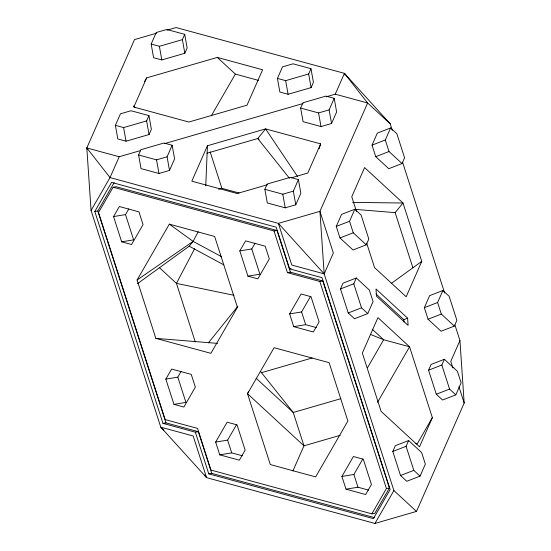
<?xml version="1.0" encoding="UTF-8"?>
<svg xmlns="http://www.w3.org/2000/svg" width="551" height="551" viewBox="0 0 551 551"><rect width="100%" height="100%" fill="white"/><g stroke="black" fill="none" stroke-linecap="round" stroke-linejoin="round"><path stroke-width="0.83" d="M205.778 185.804L207.424 145.746L265.589 128.9L320.634 143.873L319.174 148.756M454.94 325L459.94 340.539L464.176 403.057L416.487 511.418L374.935 523.45L206.577 477.655L160.789 427.177L91.06 210.461L86.824 147.944L134.513 39.582L156.512 33.212M115.393 125.339L120.476 113.795L131.021 110.744L148.949 115.62L151.38 129.251L149.052 134.534L126.041 141.201L117.824 138.962L115.393 125.339L123.61 127.57L146.621 120.91L148.949 115.62M151.16 44.066L156.243 32.523L166.788 29.472L184.716 34.348L187.147 47.978L184.826 53.268L161.815 59.928L153.598 57.697L151.16 44.066L159.384 46.298L182.388 39.638L184.716 34.348M146.662 77.884L133.817 107.059L188.862 122.033L247.027 105.186L262.62 69.757L217.294 57.428L146.662 77.884L144.555 81.541M140.643 150.54L119.202 156.753L110.028 177.587L91.06 210.461M138.597 154.983L140.925 149.693L163.936 143.026L172.153 145.264L174.584 158.895L169.508 170.431L158.964 173.489L141.028 168.613L138.597 154.983L156.532 159.859L167.077 156.808L172.153 145.264M207.424 145.746L191.831 181.176L237.157 193.504L267.545 184.702M277.435 78.407L282.511 66.871L293.056 63.813L310.984 68.689L313.423 82.319L311.095 87.609L288.083 94.276L279.867 92.038L277.435 78.407L285.652 80.646L308.656 73.979L310.984 68.689M264.866 189.324L267.194 184.034L290.205 177.374L298.422 179.605L300.86 193.236L295.777 204.779L285.232 207.83L267.304 202.954L264.866 189.324L282.801 194.2L293.346 191.149L298.422 179.605M300.639 108.058L302.967 102.768L325.978 96.101L334.195 98.34L336.627 111.963L331.544 123.507L320.999 126.558L303.071 121.681L300.639 108.058L318.568 112.934L329.112 109.876L334.195 98.34M326.178 96.811L335.249 94.18L344.423 73.345L176.065 27.55L167.105 30.147M320.634 143.873L307.795 173.048L291.369 177.801M248.522 391.451L247.523 393.724L270.314 464.569L315.64 476.897L347.888 421.019L329.112 362.675L274.074 347.702L247.523 393.724L303.973 445.814L340.325 435.283M336.262 226.42L341.558 214.394L354.83 209.235L361.084 215.007L368.819 239.051L366.277 244.823L353.005 249.975L339.981 237.956L336.262 226.42L349.541 221.261L354.83 209.235M372.035 145.147L377.325 133.122L390.597 127.963L396.851 133.735L404.586 157.779L402.044 163.551L388.772 168.709L375.748 156.684L372.035 145.147L385.307 139.988L390.597 127.963M416.487 511.418L393.903 490.583L324.174 273.861L333.348 253.026L319.938 211.35L367.627 102.989L344.423 73.345L344.947 74.977M340.504 288.931L343.039 283.159L356.318 278L369.342 290.026L373.055 301.562L367.765 313.588L354.493 318.747L348.239 312.975L340.504 288.931L353.776 283.772L356.318 278M292.884 471.009L303.973 445.814L293.242 412.472L260.499 371.422M424.332 307.685L429.622 295.66L442.894 290.501L449.148 296.273L456.882 320.317L454.341 326.089L441.069 331.247L428.044 319.222L424.332 307.685L437.604 302.527L442.894 290.501M392.801 451.469L395.342 445.697L408.615 440.538L421.639 452.564L425.351 464.1L420.062 476.126L406.79 481.285L400.536 475.513L392.801 451.469L406.073 446.31L408.615 440.538M428.568 370.196L431.109 364.425L444.382 359.273L457.406 371.291L461.118 382.828L455.829 394.853L442.556 400.012L436.302 394.24L428.568 370.196L441.84 365.037L444.382 359.273M459.94 340.539L450.766 361.38L452.874 367.916M432.356 417.644L419.518 446.82L381.127 411.397L362.351 353.046L377.945 317.624L409.558 346.793L432.356 417.644L417.183 443.941L415.537 443.493M137.509 283.648L189.2 246.194L193.119 241.379L198.167 231.751M194.613 248.715L176.444 283.386L195.309 342.026M94.8 211.474L111.578 182.402L276.196 227.177L289.606 268.854L321.984 277.663L390.163 489.563L373.385 518.636L208.767 473.86L195.357 432.184L162.979 423.382L94.8 211.474L97.796 210.985L114.14 182.656M113.127 187.216L98.539 212.493L165.169 419.587L197.547 428.389L210.957 470.065L371.842 513.828L374.832 513.332L389.419 488.055L322.79 280.962L290.411 272.16L287.415 272.649L274.005 230.972L113.127 187.216L116.116 186.72L277.001 230.483L290.411 272.16M113.54 216.571L119.34 206.522L138.948 211.859L143.053 224.601L131.558 244.513L121.661 241.82L113.54 216.571L125.511 214.608L128.824 208.863M211.281 115.82L235.36 74.103L258.433 80.377M137.075 280.018L169.322 224.14L214.649 236.469L237.447 307.32L210.888 353.336L155.85 338.362L137.075 280.018L193.119 241.379L221.716 256.8M165.837 379.109L171.636 369.06L191.245 374.391L195.35 387.139L183.855 407.051L173.958 404.358L165.837 379.109L177.808 377.146L181.121 371.402M239.809 250.919L245.608 240.863L265.217 246.201L269.322 258.942L257.834 278.854L247.929 276.161L239.809 250.919L251.779 248.949L255.092 243.211M215.648 442.095L227.136 422.183L237.033 424.876L245.161 450.119L239.354 460.175L219.746 454.837L215.648 442.095L227.611 440.132L236.551 424.642M289.619 313.905L301.108 293.993L311.005 296.686L319.132 321.929L313.333 331.977L293.717 326.647L289.619 313.905L301.59 311.935L310.523 296.452M367.538 367.689L383.654 339.747L409.558 346.793L377.518 402.32M341.916 476.436L353.405 456.524L363.302 459.217L371.429 484.467L365.63 494.516L346.014 489.185L341.916 476.436L353.887 474.473L362.82 458.99M371.842 513.828L386.423 488.544L319.794 281.458L287.415 272.649M374.935 523.45L393.903 490.583M208.361 342.901L237.874 306.218M355.705 209.421L395.15 212.638L402.988 203.009L364.597 167.587L351.758 196.762L356.476 211.419M420.716 262.641L421.763 261.36L402.988 203.009L352.647 202.389M391.437 283.331L421.763 261.36L406.17 296.782L374.556 267.614L366.69 243.177M375.748 156.684L389.02 151.525L402.044 163.551M339.981 237.956L353.253 232.797L366.277 244.823M348.239 312.975L361.511 307.816L367.765 313.588M376.009 293.979L403.828 319.656L407.616 318.182L408.105 325.4L376.491 296.224L376.002 289.006L407.616 318.182M428.044 319.222L441.317 314.063L454.341 326.089M436.302 394.24L449.575 389.082L455.829 394.853M400.536 475.513L413.808 470.354L420.062 476.126M164.556 143.618L303.091 103.498M206.962 153.233L257.758 138.528L265.589 128.9L297.671 176.692M218.644 189.262L221.888 188.325L239.134 193.015M261.277 372.724L312.197 357.978M340.759 398.71L293.242 412.472L256.098 378.193M121.661 241.82L133.631 239.85L125.511 214.608M274.005 230.972L277.001 230.483M289.606 268.854L291.1 268.606M247.929 276.161L259.9 274.198L251.779 248.949M319.794 281.458L322.79 280.962M293.717 326.647L305.688 324.684L316.308 327.57M173.958 404.358L185.928 402.388L177.808 377.146M162.979 423.382L165.975 422.886L198.353 431.695L211.763 473.371L374.728 517.699M195.357 432.184L198.353 431.695M219.746 454.837L231.716 452.874L242.337 455.76M208.767 473.86L211.763 473.371M346.014 489.185L357.985 487.215L368.605 490.108M386.423 488.544L389.419 488.055M155.85 338.362L217.59 343.39M234.003 295.302L176.444 283.386L159.377 267.634M335.249 94.18L367.627 102.989L390.211 123.823L392.312 130.367M87.347 149.576L86.824 147.944L119.202 156.753M324.174 273.861L278.386 223.382L319.938 211.35L324.174 273.861L291.796 265.059L278.386 223.382L110.028 177.587L86.824 147.944M370.251 334.305L383.654 339.747L372.276 329.25M189.2 246.194L223.816 264.859M169.322 224.14L193.119 241.379M217.294 57.428L235.36 74.103M258.991 139.672L257.758 138.528L289.427 178.228M133.376 105.923L135.264 107.665M163.929 430.069L160.789 427.177L193.167 435.979L206.577 477.655L204.469 474.962M344.423 73.345L390.211 123.823M402.574 162.263L444.678 293.111M385.307 139.988L389.02 151.525M437.604 302.527L441.317 314.063M458.921 386.712L464.176 403.057M395.15 212.638L412.878 267.738M441.84 365.037L449.575 389.082M349.541 221.261L353.253 232.797M353.776 283.772L361.511 307.816M406.073 446.31L413.808 470.354M301.59 311.935L305.688 324.684M353.887 474.473L357.985 487.215M210.151 151.862L221.888 188.325M227.611 440.132L231.716 452.874M97.796 210.985L165.975 422.886M329.112 109.876L331.544 123.507M318.568 112.934L320.999 126.558M308.656 73.979L311.095 87.609M285.652 80.646L288.083 94.276M293.346 191.149L295.777 204.779M282.801 194.2L285.232 207.83M182.388 39.638L184.826 53.268M159.384 46.298L161.815 59.928M167.077 156.808L169.508 170.431M156.532 159.859L158.964 173.489M146.621 120.91L149.052 134.534M123.61 127.57L126.041 141.201M403.828 319.656L403.986 322.06"/></g></svg>
